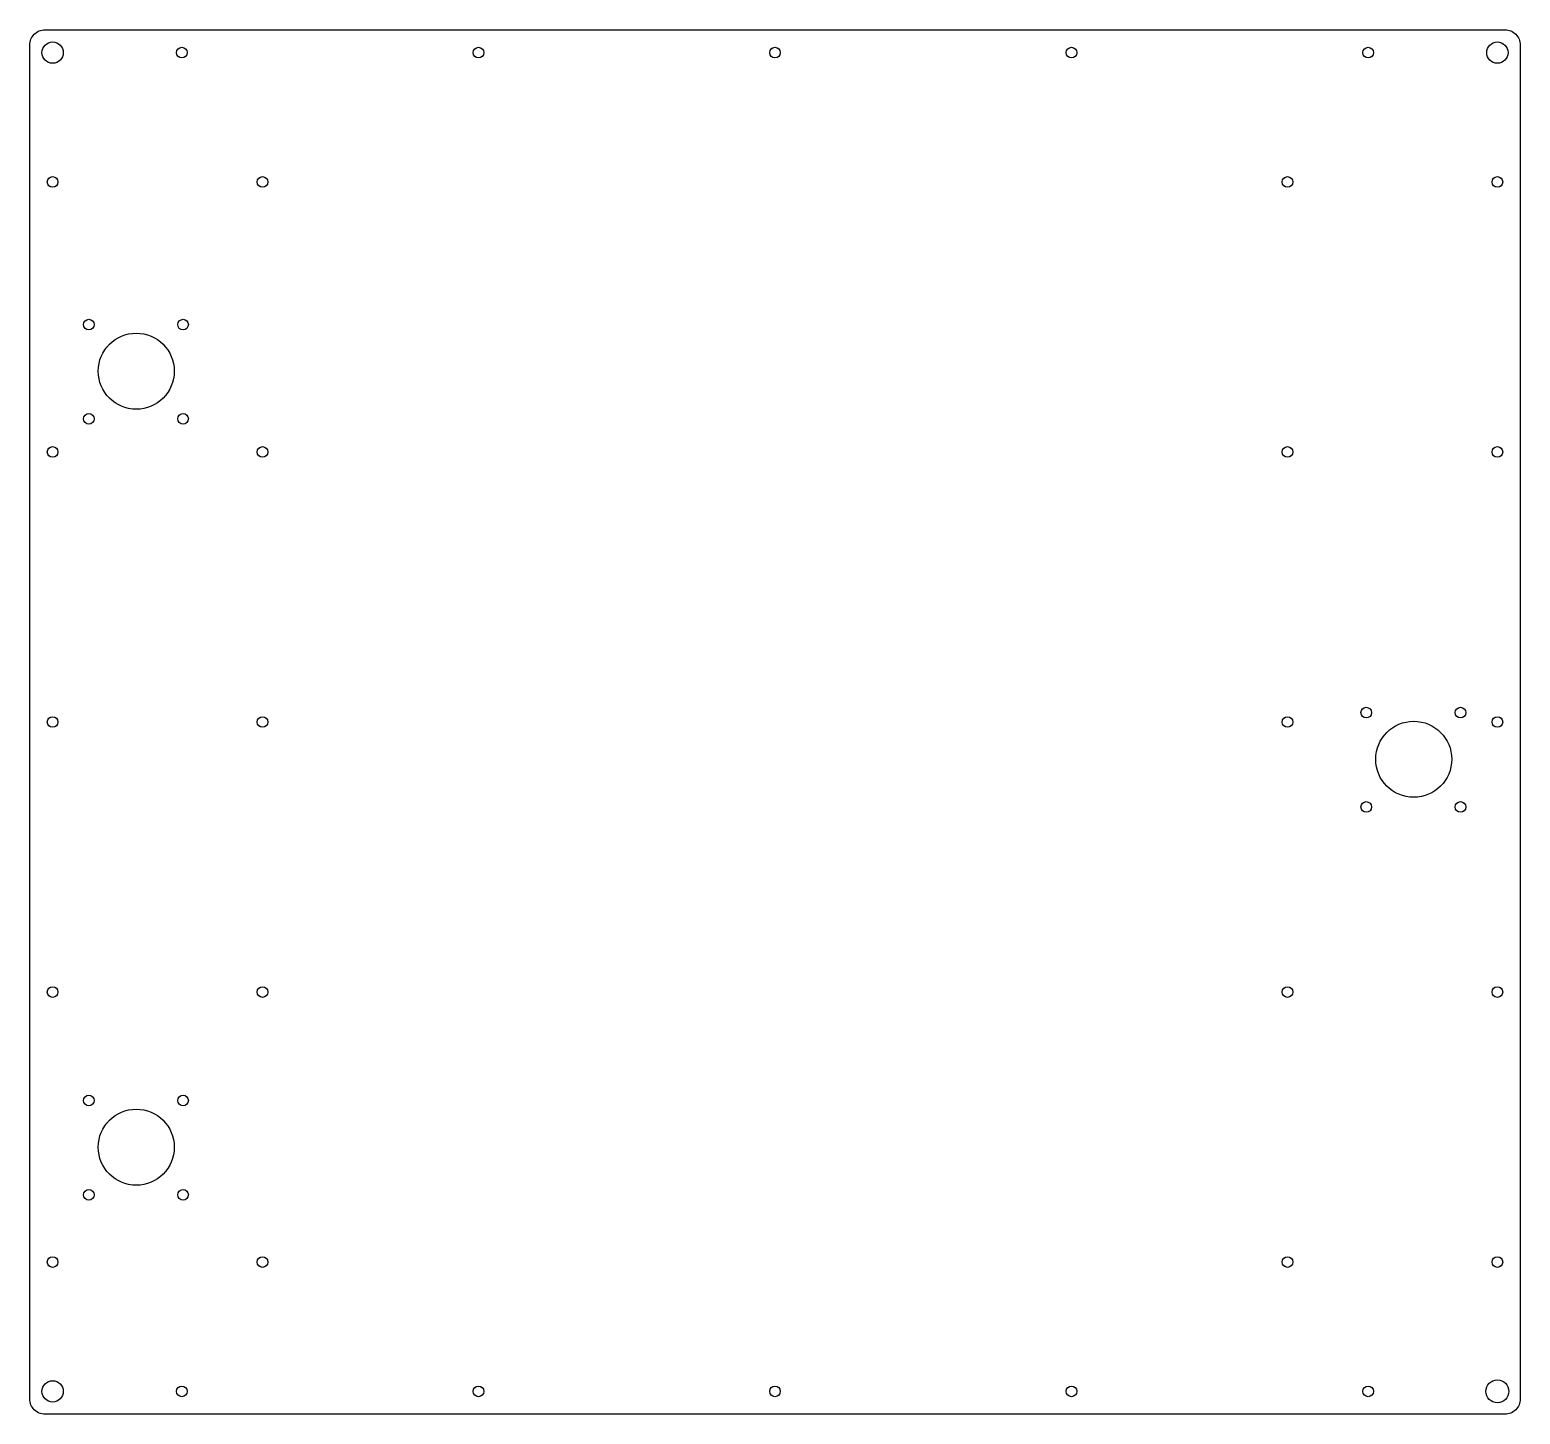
# Model space of a CAD drawing. Header units: millimetres. Extents: x 140 to 630, y -455 to 0.
import ezdxf

# ---------------------------------------------------------------- set-up
doc = ezdxf.new("R2010")
doc.units = ezdxf.units.MM
doc.layers.get('0').update_dxf_attribs({"linetype": 'CONTINUOUS'})

msp = doc.modelspace()

# ---------------------------------------------------------------- linework, layer by layer
msp.add_lwpolyline([(145, -455, -0.414214), (140, -450), (140, -5, -0.414214), (145, 0), (625, 0, -0.414214), (630, -5), (630, -450, -0.414214), (625, -455)], format="xyb", close=True)
msp.add_lwpolyline([(145, -455, -0.414214), (140, -450), (140, -5, -0.414214), (145, 0), (625, 0, -0.414214), (630, -5), (630, -450, -0.414214), (625, -455)], format="xyb", close=True)
for centre, radius in [((147.5, -7.5), 3.5), ((147.5, -7.5), 3.5), ((622.5, -7.5), 3.5), ((622.5, -7.5), 3.5), ((190, -7.5), 1.75), ((190, -7.5), 1.75), ((287.5, -7.5), 1.75), ((287.5, -7.5), 1.75), ((385, -7.5), 1.75), ((385, -7.5), 1.75), ((482.5, -7.5), 1.75), ((482.5, -7.5), 1.75), ((580, -7.5), 1.75), ((580, -7.5), 1.75), ((147.5, -50), 1.75), ((147.5, -50), 1.75), ((216.5, -50), 1.75), ((216.5, -50), 1.75), ((553.5, -50), 1.75), ((553.5, -50), 1.75), ((622.5, -50), 1.75), ((622.5, -50), 1.75), ((159.39, -96.88), 1.75), ((159.39, -96.88), 1.75), ((190.39, -96.88), 1.75), ((190.39, -96.88), 1.75), ((175, -112.2), 12.5), ((175, -112.2), 12.5), ((159.39, -127.88), 1.75), ((159.39, -127.88), 1.75), ((190.39, -127.88), 1.75), ((190.39, -127.88), 1.75), ((147.5, -138.75), 1.75), ((147.5, -138.75), 1.75), ((216.5, -138.75), 1.75), ((216.5, -138.75), 1.75), ((553.5, -138.75), 1.75), ((553.5, -138.75), 1.75), ((622.5, -138.75), 1.75), ((622.5, -138.75), 1.75), ((579.39, -224.42), 1.75), ((579.39, -224.42), 1.75), ((610.39, -224.42), 1.75), ((610.39, -224.42), 1.75), ((147.5, -227.5), 1.75), ((147.5, -227.5), 1.75), ((216.5, -227.5), 1.75), ((216.5, -227.5), 1.75), ((553.5, -227.5), 1.75), ((553.5, -227.5), 1.75), ((595, -239.75), 12.5), ((595, -239.75), 12.5), ((622.5, -227.5), 1.75), ((622.5, -227.5), 1.75), ((579.39, -255.42), 1.75), ((579.39, -255.42), 1.75), ((610.39, -255.42), 1.75), ((610.39, -255.42), 1.75), ((147.5, -316.25), 1.75), ((147.5, -316.25), 1.75), ((216.5, -316.25), 1.75), ((216.5, -316.25), 1.75), ((553.5, -316.25), 1.75), ((553.5, -316.25), 1.75), ((622.5, -316.25), 1.75), ((622.5, -316.25), 1.75), ((159.39, -351.92), 1.75), ((159.39, -351.92), 1.75), ((190.39, -351.92), 1.75), ((190.39, -351.92), 1.75), ((175, -367.25), 12.5), ((175, -367.25), 12.5), ((159.39, -382.92), 1.75), ((159.39, -382.92), 1.75), ((190.39, -382.92), 1.75), ((190.39, -382.92), 1.75), ((147.5, -405), 1.75), ((147.5, -405), 1.75), ((216.5, -405), 1.75), ((216.5, -405), 1.75), ((553.5, -405), 1.75), ((553.5, -405), 1.75), ((622.5, -405), 1.75), ((622.5, -405), 1.75), ((147.5, -447.5), 3.5), ((147.5, -447.5), 3.5), ((190, -447.5), 1.75), ((190, -447.5), 1.75), ((287.5, -447.5), 1.75), ((287.5, -447.5), 1.75), ((385, -447.5), 1.75), ((385, -447.5), 1.75), ((482.5, -447.5), 1.75), ((482.5, -447.5), 1.75), ((580, -447.5), 1.75), ((580, -447.5), 1.75), ((622.5, -447.5), 3.75), ((622.5, -447.5), 3.75)]:
    msp.add_circle(centre, radius)

doc.saveas('drawing.dxf')
